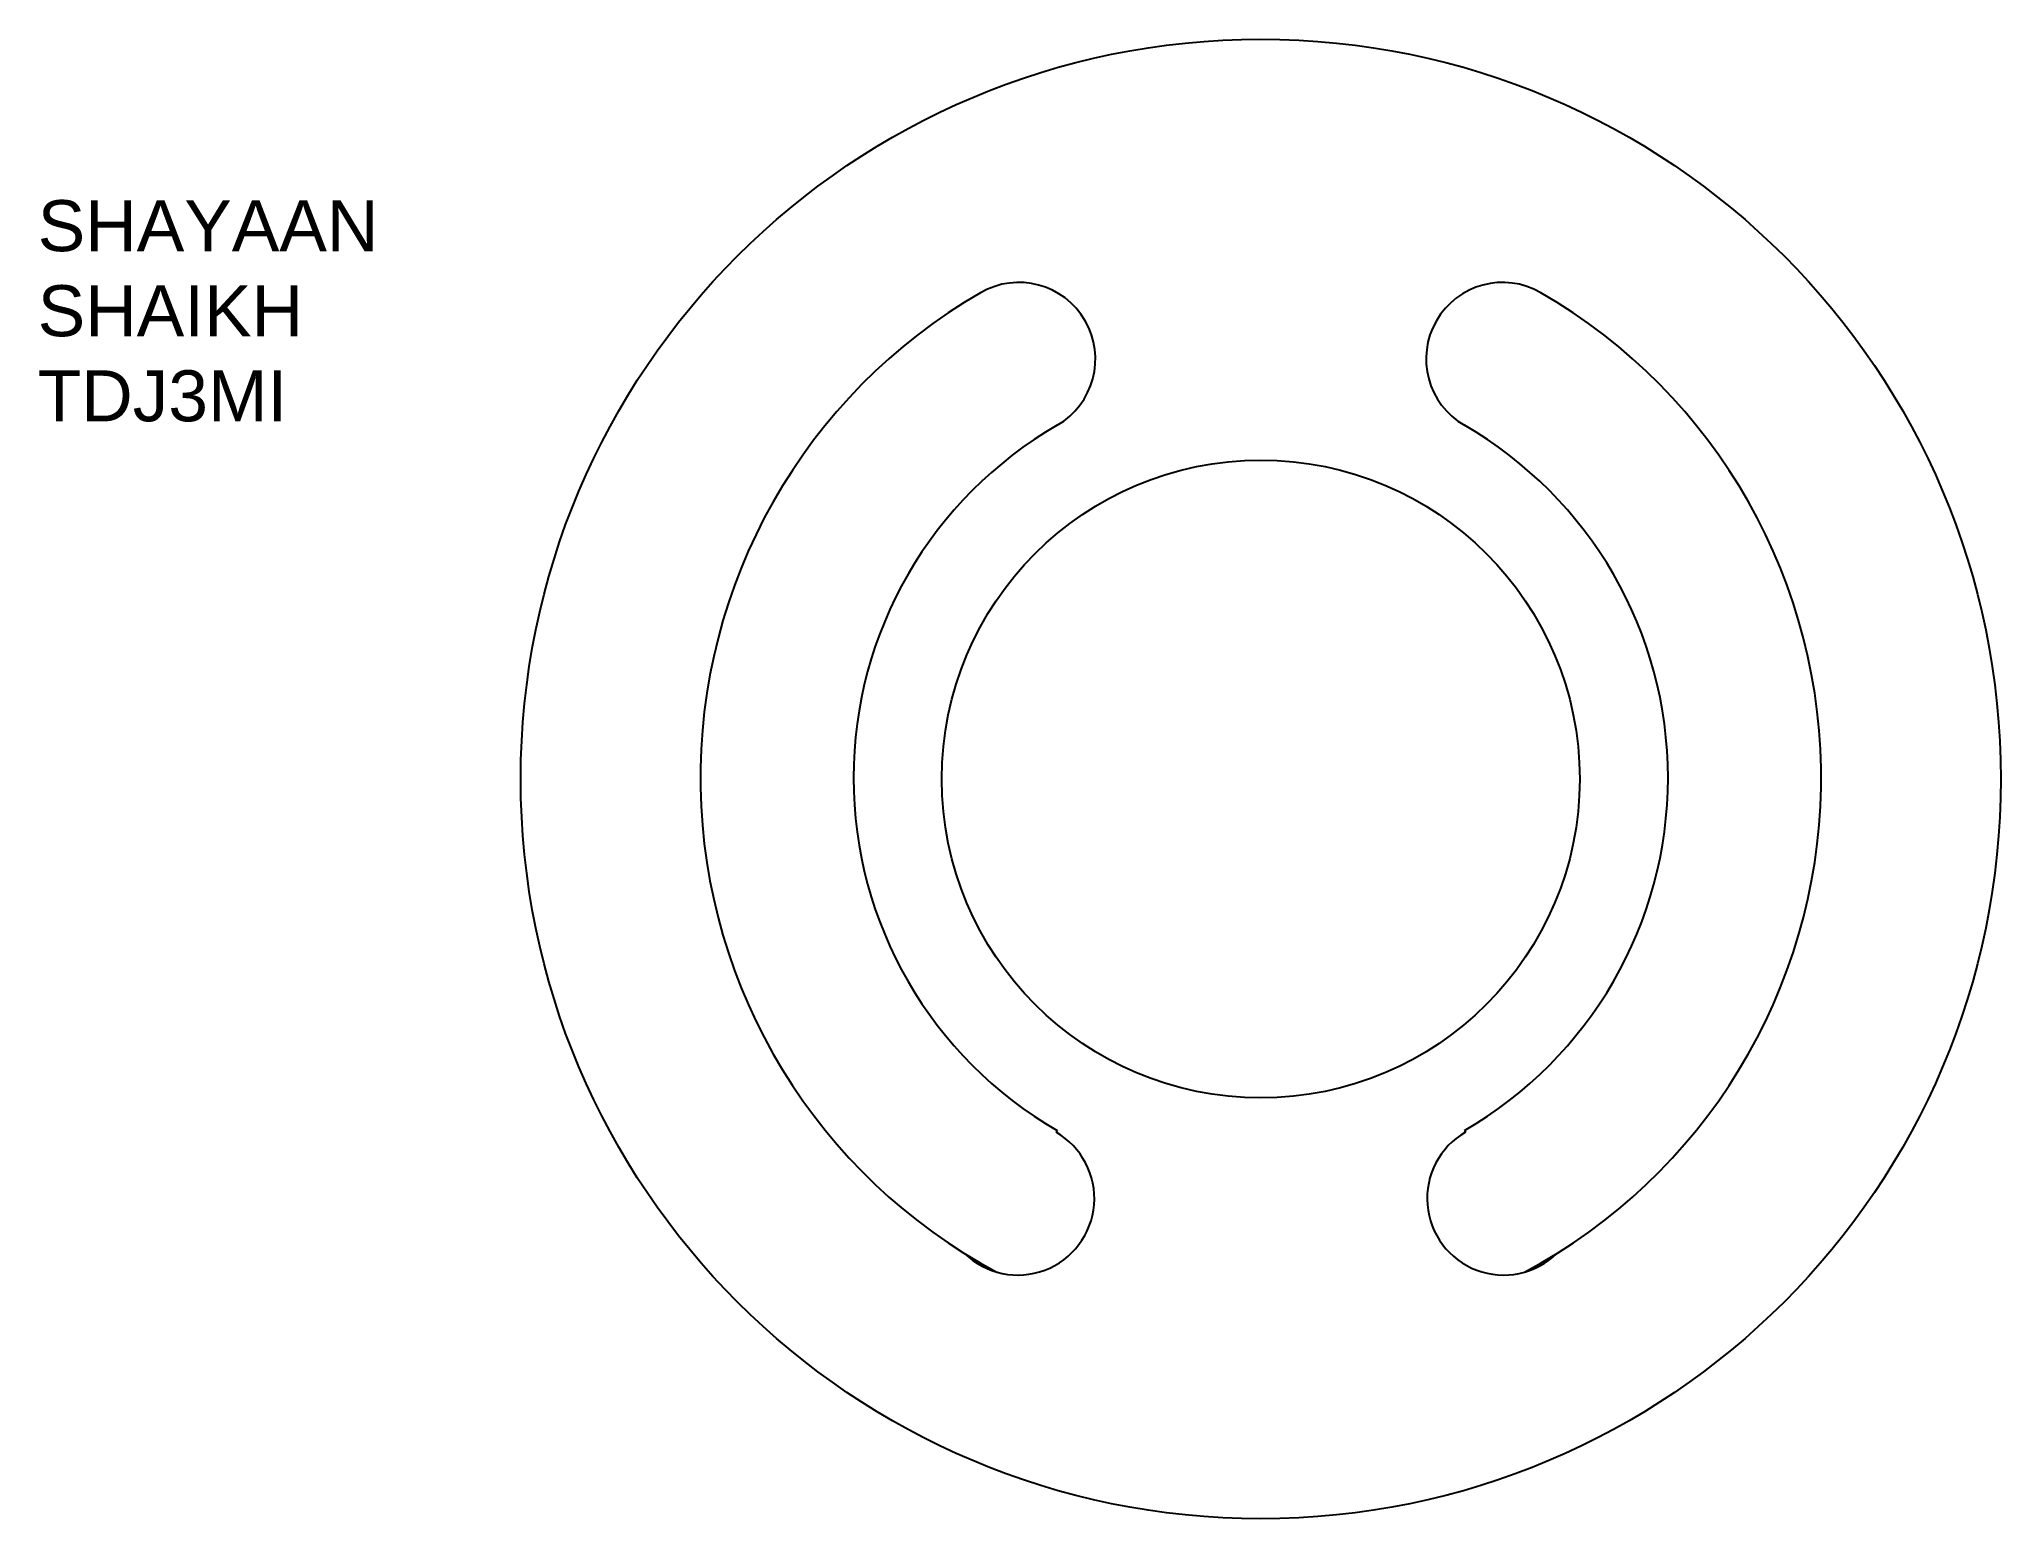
# Model space of a CAD drawing. Header units: inches. Extents: x -96 to 58, y -58 to 58.
import ezdxf

# ---------------------------------------------------------------- set-up
doc = ezdxf.new("R2010")
doc.units = ezdxf.units.IN
doc.header["$MEASUREMENT"] = 0
doc.styles.get("Standard").update_dxf_attribs({"font": 'arial.ttf'})

msp = doc.modelspace()

# ---------------------------------------------------------------- linework, layer by layer
for p, q in [((-15.96, -27.56), (-16.04, -27.69)), ((15.96, -27.56), (16.04, -27.69)), ((-21.96, -37.95), (-22.04, -38.08)), ((21.96, -37.95), (22.04, -38.08))]:
    msp.add_line(p, q)
for radius in [58, 25]:
    msp.add_circle((0, 0), radius)
for centre, radius, start, end in [((-18.96, 32.93), 6, 300, 120), ((18.96, 32.93), 6, 60, 240), ((0, 0.09), 43.92, 120, 241.9038), ((0, 0.09), 43.92, 298.0962, 60), ((0, 0.09), 31.92, 120, 240), ((0, 0.09), 31.92, 300, 60), ((-19.04, -32.89), 6, 225.9251, 60), ((19.04, -32.89), 6, 120, 314.0749)]:
    msp.add_arc(centre, radius, start, end)

# ---------------------------------------------------------------- texts
at = {"insert": (-95.86, 45.38), "char_height": 4, "attachment_point": 1}
msp.add_mtext_dynamic_manual_height_columns('SHAYAAN SHAIKH\\PTDJ3MI', width=12.0516, gutter_width=1, heights=[0], dxfattribs=at)

doc.saveas('drawing.dxf')
